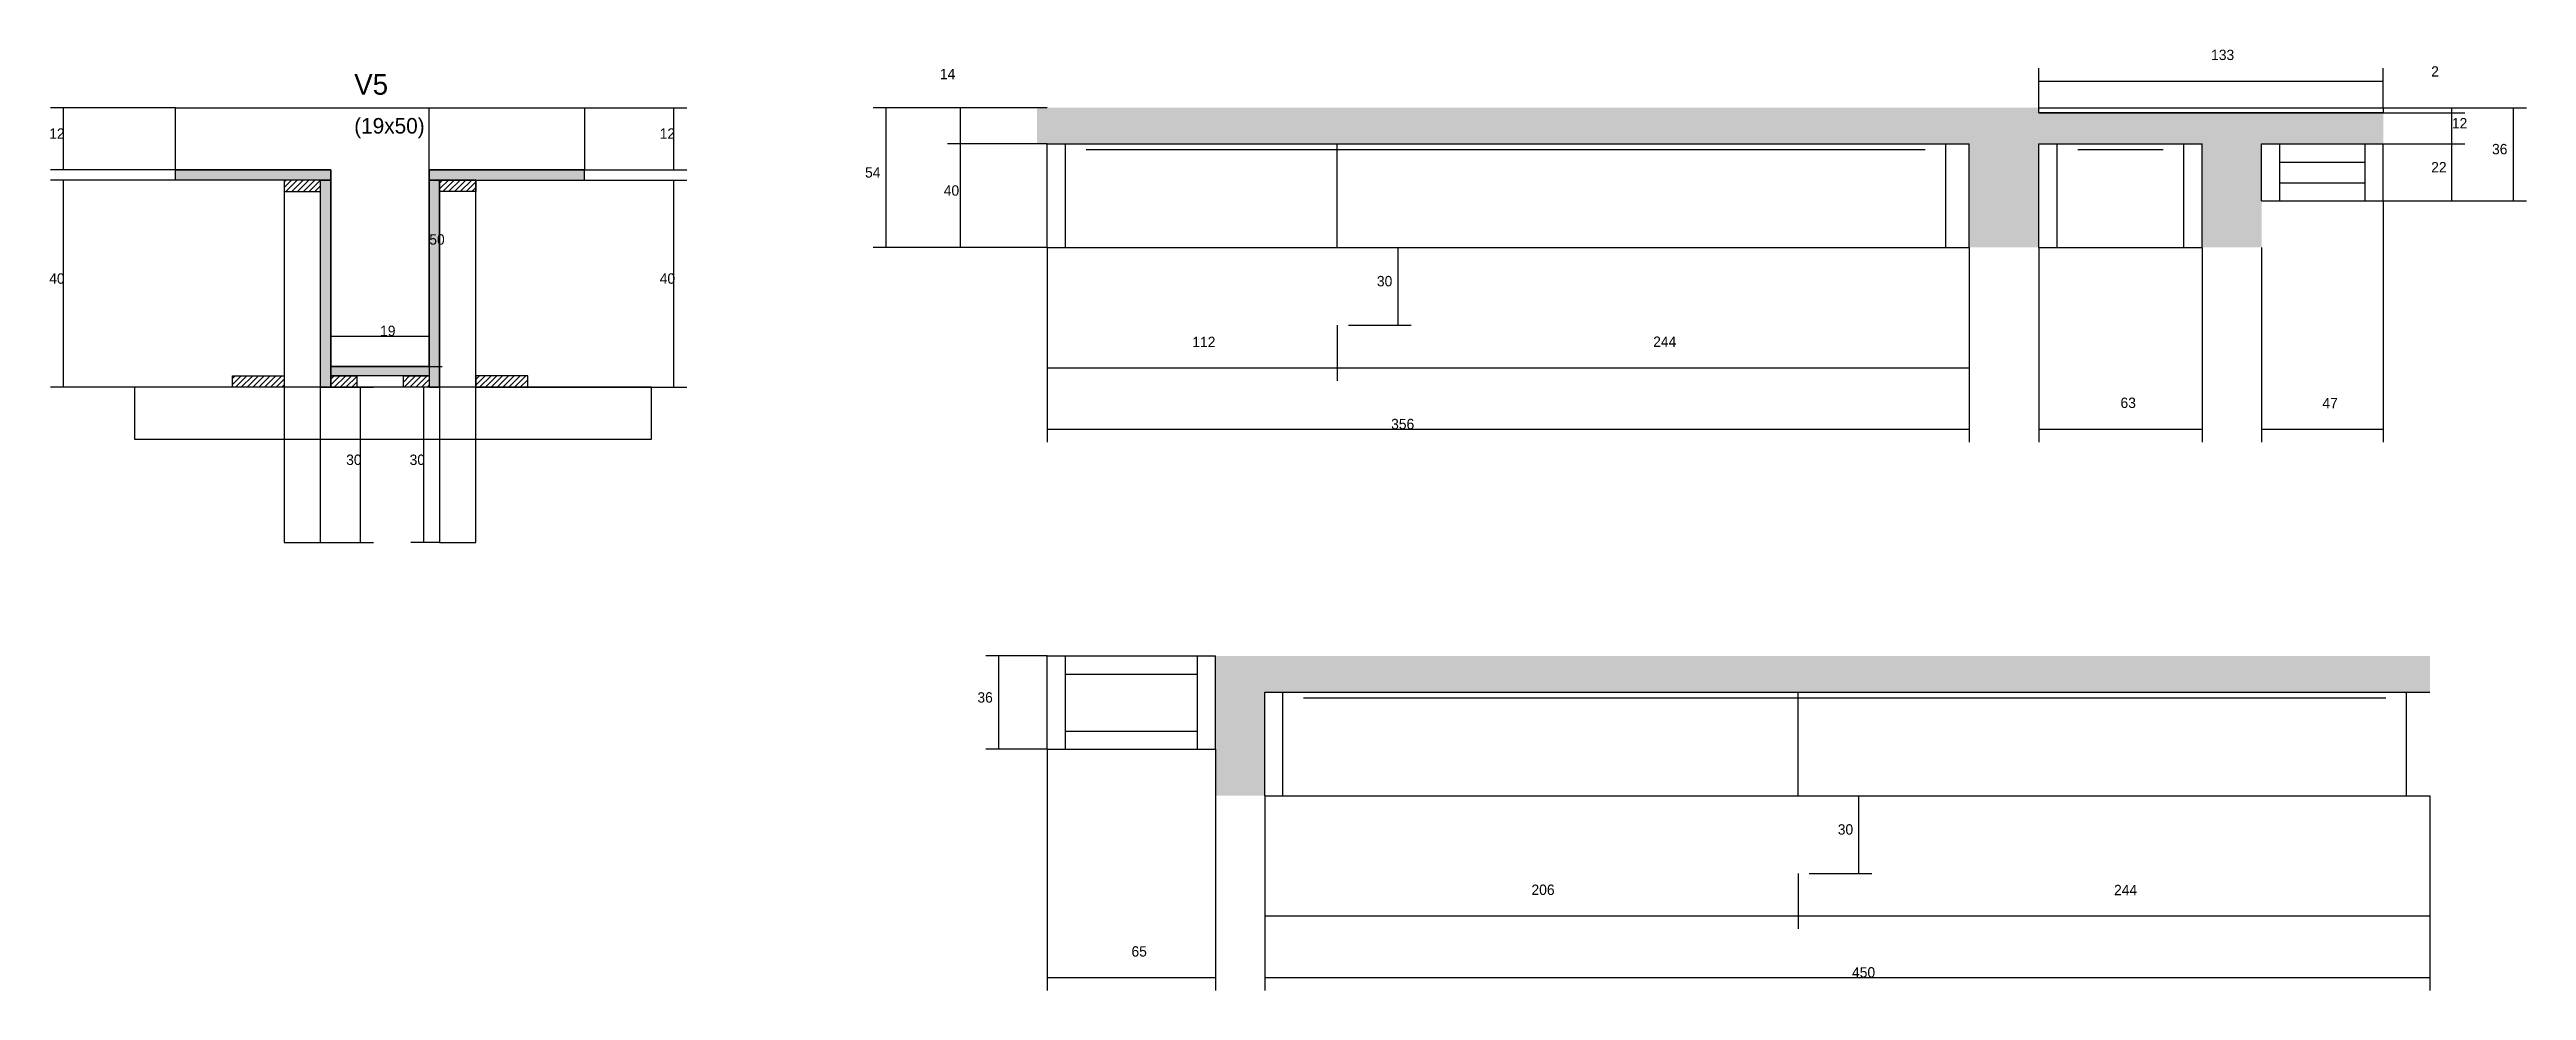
# Model space of a CAD drawing. Header units: metres. Extents: x 129185 to 130142, y 31462 to 32801.
# Drawn here: x 129185 to 130142, y 32437 to 32801 of the extents above.
import ezdxf

# ---------------------------------------------------------------- set-up
doc = ezdxf.new("R2010")
doc.units = ezdxf.units.M
for name, color, linetype in [('CONCRETO', 251, 'Continuous'), ('COTA', 241, 'Continuous'), ('Hachura', 253, 'Continuous'), ('Madeira', 126, 'Continuous'), ('Painéis', 200, 'Continuous'), ('SARR_2.2x7', 40, 'Continuous'), ('Texto Seção', 7, 'Continuous')]:
    doc.layers.add(name, color=color, linetype=linetype)

msp = doc.modelspace()

# ---------------------------------------------------------------- hatches: boundary and pattern name
at = {"layer": 'COTA'}
h = msp.add_hatch(dxfattribs=at)
h.set_pattern_fill('AR-CONC', scale=0.03)
h.paths.add_polyline_path([(129566.8, 32778.1), (129566.8, 32764.1), (129926.8, 32764.1), (129926.8, 32724.1), (129953.8, 32724.1), (129953.8, 32764.1), (130016.8, 32764.1), (130016.8, 32724.1), (130039.8, 32724.1), (130039.8, 32764.1), (130086.8, 32764.1), (130086.8, 32776.1), (129953.8, 32776.1), (129953.8, 32778.1)])
h = msp.add_hatch(dxfattribs=at)
h.set_pattern_fill('AR-CONC', scale=0.03)
h.paths.add_polyline_path([(129654.8, 32552.3), (130104.8, 32552.3), (130104.8, 32566.3), (129635.8, 32566.3), (129635.8, 32530.3), (129635.8, 32512.3), (129654.8, 32512.3)])
at = {"layer": 'Hachura'}
h = msp.add_hatch(color=8, dxfattribs=at)
h.dxf.hatch_style = 1
h.paths.add_polyline_path([(129234.1, 32750.1), (129234.1, 32754.1), (129234.1, 32754.1), (129294.1, 32754.1), (129294.1, 32754.1), (129294.1, 32750.1), (129294.1, 32750.1), (129234.1, 32750.1)])
h = msp.add_hatch(dxfattribs=at)
h.set_pattern_fill('ANSI31', scale=0.5)
h.paths.add_polyline_path([(129276.1, 32750.1), (129276.1, 32745.7), (129276.1, 32745.7), (129290.1, 32745.7), (129290.1, 32745.7), (129290.1, 32750.1), (129290.1, 32750.1), (129276.1, 32750.1)])
h = msp.add_hatch(color=8, dxfattribs=at)
h.dxf.hatch_style = 1
h.paths.add_polyline_path([(129290.1, 32750.1), (129294.1, 32750.1), (129294.1, 32750.1), (129294.1, 32670.1), (129294.1, 32670.1), (129290.1, 32670.1), (129290.1, 32670.1), (129290.1, 32750.1)])
h = msp.add_hatch(color=8, dxfattribs=at)
h.dxf.hatch_style = 1
h.paths.add_polyline_path([(129392.1, 32750.1), (129392.1, 32754.1), (129392.1, 32754.1), (129332.1, 32754.1), (129332.1, 32754.1), (129332.1, 32750.1), (129332.1, 32750.1), (129392.1, 32750.1)])
h = msp.add_hatch(color=8, dxfattribs=at)
h.dxf.hatch_style = 1
h.paths.add_polyline_path([(129336.1, 32750.1), (129332.1, 32750.1), (129332.1, 32750.1), (129332.1, 32670.1), (129332.1, 32670.1), (129336.1, 32670.1), (129336.1, 32670.1), (129336.1, 32750.1)])
h = msp.add_hatch(dxfattribs=at)
h.set_pattern_fill('ANSI31', scale=0.5)
h.paths.add_polyline_path([(129350.1, 32750.1), (129350.1, 32745.7), (129350.1, 32745.7), (129336.1, 32745.7), (129336.1, 32745.7), (129336.1, 32750.1), (129336.1, 32750.1), (129350.1, 32750.1)])
h = msp.add_hatch(dxfattribs=at)
h.set_pattern_fill('ANSI31', scale=0.5)
h.paths.add_polyline_path([(129256.1, 32670.1), (129256.1, 32674.5), (129256.1, 32674.5), (129276.1, 32674.5), (129276.1, 32674.5), (129276.1, 32670.1), (129276.1, 32670.1), (129256.1, 32670.1)])
h = msp.add_hatch(color=8, dxfattribs=at)
h.dxf.hatch_style = 1
h.paths.add_polyline_path([(129294.1, 32674.5), (129294.1, 32678.1), (129294.1, 32678.1), (129332.1, 32678.1), (129332.1, 32678.1), (129332.1, 32674.5), (129332.1, 32674.5), (129294.1, 32674.5)])
h = msp.add_hatch(dxfattribs=at)
h.set_pattern_fill('ANSI31', scale=0.5)
h.paths.add_polyline_path([(129294.1, 32670.1), (129294.1, 32674.5), (129294.1, 32674.5), (129304.1, 32674.5), (129304.1, 32674.5), (129304.1, 32670.1), (129304.1, 32670.1), (129294.1, 32670.1)])
h = msp.add_hatch(dxfattribs=at)
h.set_pattern_fill('ANSI31', scale=0.5)
h.paths.add_polyline_path([(129322.1, 32670.1), (129322.1, 32674.5), (129322.1, 32674.5), (129332.1, 32674.5), (129332.1, 32674.5), (129332.1, 32670.1), (129332.1, 32670.1), (129322.1, 32670.1)])
h = msp.add_hatch(dxfattribs=at)
h.set_pattern_fill('ANSI31', scale=0.5)
h.paths.add_polyline_path([(129370.1, 32670.1), (129370.1, 32674.5), (129370.1, 32674.5), (129350.1, 32674.5), (129350.1, 32674.5), (129350.1, 32670.1), (129350.1, 32670.1), (129370.1, 32670.1)])

# ---------------------------------------------------------------- linework, layer by layer
at = {"layer": 'CONCRETO'}
msp.add_lwpolyline([(129332.1, 32754.1), (129332.1, 32744.1), (129332.1, 32678.1), (129294.1, 32678.1), (129294.1, 32754.1), (129234.1, 32754.1), (129234.1, 32778.1), (129332.1, 32778.1), (129392.1, 32778.1), (129392.1, 32754.1)], close=True, dxfattribs=at)
at = {"layer": 'COTA'}
for p, q in [((129953.8, 32778.1), (129953.8, 32793.3)), ((129953.8, 32788.3), (130086.8, 32788.3)), ((130086.8, 32778.1), (130086.8, 32793.3)), ((129234.1, 32778.1), (129185.8, 32778.1)), ((129190.8, 32754.1), (129190.8, 32778.1)), ((129294.1, 32778.1), (129337.1, 32778.1)), ((129332.1, 32678.1), (129332.1, 32778.1)), ((129392.1, 32778.1), (129431.6, 32778.1)), ((129426.6, 32754.1), (129426.6, 32778.1)), ((129570.8, 32778.1), (129503.6, 32778.1)), ((129508.6, 32724.1), (129508.6, 32778.1)), ((129570.8, 32778.1), (129532.3, 32778.1)), ((129537.3, 32764.1), (129537.3, 32778.1)), ((130086.8, 32778.1), (130118.3, 32778.1)), ((130086.8, 32778.1), (130142.1, 32778.1)), ((130086.8, 32776.1), (130118.3, 32776.1)), ((130086.8, 32776.1), (130118.3, 32776.1)), ((130113.3, 32776.1), (130113.3, 32778.1)), ((130113.3, 32764.1), (130113.3, 32776.1)), ((130137.1, 32742.1), (130137.1, 32778.1)), ((129570.8, 32764.1), (129532.3, 32764.1)), ((129570.8, 32764.1), (129532.3, 32764.1)), ((129537.3, 32724.1), (129537.3, 32764.1)), ((130086.8, 32764.1), (130118.3, 32764.1)), ((130086.8, 32764.1), (130118.3, 32764.1)), ((130113.3, 32742.1), (130113.3, 32764.1)), ((129234.1, 32754.1), (129185.8, 32754.1)), ((129234.1, 32750.1), (129185.8, 32750.1)), ((129190.8, 32670.1), (129190.8, 32750.1)), ((129350.1, 32750.1), (129431.6, 32750.1)), ((129392.1, 32754.1), (129431.6, 32754.1)), ((129426.6, 32670.1), (129426.6, 32750.1)), ((130086.8, 32742.1), (130086.8, 32648.9)), ((130086.8, 32742.1), (130118.3, 32742.1)), ((130086.8, 32742.1), (130142.1, 32742.1)), ((129570.8, 32724.1), (129503.6, 32724.1)), ((129570.8, 32724.1), (129532.3, 32724.1)), ((129570.8, 32724.1), (129570.8, 32672.6)), ((129570.8, 32724.1), (129570.8, 32648.9)), ((129686.3, 32724.1), (129711.3, 32724.1)), ((129706.3, 32694.1), (129706.3, 32724.1)), ((129926.8, 32724.1), (129926.8, 32672.6)), ((129926.8, 32724.1), (129926.8, 32648.9)), ((129953.8, 32724.1), (129953.8, 32648.9)), ((130016.8, 32724.1), (130016.8, 32648.9)), ((130039.8, 32724.1), (130039.8, 32648.9)), ((129294.1, 32678.1), (129294.1, 32694.9)), ((129294.1, 32689.9), (129332.1, 32689.9)), ((129332.1, 32678.1), (129332.1, 32694.9)), ((129682.8, 32694.1), (129682.8, 32672.6)), ((129682.8, 32694.1), (129682.8, 32672.6)), ((129687.1, 32694.1), (129711.3, 32694.1)), ((129294.1, 32678.1), (129337.1, 32678.1)), ((129570.8, 32677.6), (129682.8, 32677.6)), ((129682.8, 32677.6), (129926.8, 32677.6)), ((129256.1, 32670.1), (129185.8, 32670.1)), ((129290.1, 32670.1), (129310.5, 32670.1)), ((129305.5, 32610.1), (129305.5, 32670.1)), ((129336.1, 32670.1), (129325, 32670.1)), ((129330, 32610.1), (129330, 32670.1)), ((129370.1, 32670.1), (129431.6, 32670.1)), ((129570.8, 32653.9), (129926.8, 32653.9)), ((129953.8, 32653.9), (130016.8, 32653.9)), ((130039.8, 32653.9), (130086.8, 32653.9)), ((129290.1, 32610.1), (129310.5, 32610.1)), ((129336.1, 32610.1), (129325, 32610.1)), ((129570.8, 32566.3), (129547.1, 32566.3)), ((129552.1, 32530.3), (129552.1, 32566.3)), ((129570.8, 32530.3), (129547.1, 32530.3)), ((129570.8, 32530.3), (129570.8, 32437.1)), ((129635.8, 32530.3), (129635.8, 32437.1)), ((129654.8, 32512.3), (129654.8, 32460.9)), ((129654.8, 32512.3), (129654.8, 32437.1)), ((129864.3, 32512.3), (129889.3, 32512.3)), ((129884.3, 32482.3), (129884.3, 32512.3)), ((130104.8, 32512.3), (130104.8, 32460.9)), ((130104.8, 32512.3), (130104.8, 32437.1)), ((129860.8, 32482.3), (129860.8, 32460.9)), ((129860.8, 32482.3), (129860.8, 32460.9)), ((129865.1, 32482.3), (129889.3, 32482.3)), ((129654.8, 32465.9), (129860.8, 32465.9)), ((129860.8, 32465.9), (130104.8, 32465.9)), ((129570.8, 32442.1), (129635.8, 32442.1)), ((129654.8, 32442.1), (130104.8, 32442.1))]:
    msp.add_line(p, q, dxfattribs=at)
at = {"layer": 'Madeira'}
for points in [[(129276.1, 32750.1), (129276.1, 32745.7), (129290.1, 32745.7), (129290.1, 32750.1)], [(129276.1, 32610.1), (129290.1, 32610.1), (129290.1, 32750.1), (129276.1, 32750.1)], [(129350.1, 32750.1), (129350.1, 32745.7), (129336.1, 32745.7), (129336.1, 32750.1)], [(129350.1, 32750.1), (129336.1, 32750.1), (129336.1, 32610.1), (129350.1, 32610.1)], [(129256.1, 32670.1), (129256.1, 32674.5), (129276.1, 32674.5), (129276.1, 32670.1)], [(129294.1, 32670.1), (129294.1, 32674.5), (129304.1, 32674.5), (129304.1, 32670.1)], [(129322.1, 32670.1), (129322.1, 32674.5), (129332.1, 32674.5), (129332.1, 32670.1)], [(129370.1, 32670.1), (129370.1, 32674.5), (129350.1, 32674.5), (129350.1, 32670.1)], [(129218.3, 32650.1), (129417.9, 32650.1), (129417.9, 32670.1), (129218.3, 32670.1)]]:
    msp.add_lwpolyline(points, close=True, dxfattribs=at)
at = {"layer": 'Painéis'}
for p, q in [((129953.8, 32778.1), (130086.8, 32778.1)), ((129953.8, 32776.1), (130086.8, 32776.1)), ((129570.8, 32764.1), (129926.8, 32764.1)), ((129570.8, 32724.1), (129570.8, 32764.1)), ((129682.8, 32724.1), (129682.8, 32764.1)), ((129926.8, 32724.1), (129926.8, 32764.1)), ((129953.8, 32764.1), (130016.8, 32764.1)), ((129953.8, 32724.1), (129953.8, 32764.1)), ((130016.8, 32724.1), (130016.8, 32764.1)), ((130039.8, 32764.1), (130086.8, 32764.1)), ((130039.8, 32742.1), (130039.8, 32764.1)), ((130086.8, 32742.1), (130086.8, 32764.1)), ((129234.1, 32754.1), (129294.1, 32754.1)), ((129332.1, 32754.1), (129392.1, 32754.1)), ((130039.8, 32742.1), (130086.8, 32742.1)), ((129570.8, 32724.1), (129926.8, 32724.1)), ((129953.8, 32724.1), (130016.8, 32724.1)), ((129294.1, 32678.1), (129332.1, 32678.1)), ((129570.8, 32566.3), (129635.8, 32566.3)), ((129570.8, 32530.3), (129570.8, 32566.3)), ((129635.8, 32530.3), (129635.8, 32566.3)), ((129654.8, 32552.3), (130104.8, 32552.3)), ((129654.8, 32512.3), (129654.8, 32552.3)), ((129860.8, 32512.3), (129860.8, 32552.3)), ((129570.8, 32530.3), (129635.8, 32530.3)), ((129654.8, 32512.3), (130104.8, 32512.3))]:
    msp.add_line(p, q, dxfattribs=at)
for points in [[(129953.8, 32778.1), (130086.8, 32778.1), (130086.8, 32776.1), (129953.8, 32776.1)], [(129234.1, 32750.1), (129234.1, 32754.1), (129294.1, 32754.1), (129294.1, 32750.1)], [(129290.1, 32750.1), (129294.1, 32750.1), (129294.1, 32670.1), (129290.1, 32670.1)], [(129392.1, 32750.1), (129392.1, 32754.1), (129332.1, 32754.1), (129332.1, 32750.1)], [(129336.1, 32750.1), (129332.1, 32750.1), (129332.1, 32670.1), (129336.1, 32670.1)], [(129294.1, 32674.5), (129294.1, 32678.1), (129332.1, 32678.1), (129332.1, 32674.5)]]:
    msp.add_lwpolyline(points, close=True, dxfattribs=at)
at = {"layer": 'SARR_2.2x7'}
for p, q in [((129577.8, 32724.1), (129577.8, 32764.1)), ((129585.8, 32761.9), (129682.8, 32761.9)), ((129682.8, 32761.9), (129909.8, 32761.9)), ((129917.8, 32724.1), (129917.8, 32764.1)), ((129960.8, 32724.1), (129960.8, 32764.1)), ((129968.8, 32761.9), (130001.8, 32761.9)), ((130009.8, 32724.1), (130009.8, 32764.1)), ((130046.8, 32742.1), (130046.8, 32764.1)), ((130046.8, 32757.1), (130079.8, 32757.1)), ((130079.8, 32742.1), (130079.8, 32764.1)), ((130046.8, 32749.1), (130079.8, 32749.1)), ((129577.8, 32530.3), (129577.8, 32566.3)), ((129628.8, 32530.3), (129628.8, 32566.3)), ((129577.8, 32559.3), (129628.8, 32559.3)), ((129661.8, 32512.3), (129661.8, 32552.3)), ((129669.8, 32550.1), (129860.8, 32550.1)), ((129860.8, 32550.1), (130087.8, 32550.1)), ((130095.8, 32512.3), (130095.8, 32552.3)), ((129577.8, 32537.3), (129628.8, 32537.3))]:
    msp.add_line(p, q, dxfattribs=at)

# ---------------------------------------------------------------- texts
at = {"layer": 'COTA'}
for s, p in [('133', (130020.3, 32796.5)), ('14', (129529.3, 32789.1)), ('2', (130105.3, 32790.1)), ('12', (129185.3, 32766.1)), ('12', (129421.1, 32766.1)), ('12', (130113.3, 32770.1)), ('22', (130105.3, 32753.1)), ('36', (130128.8, 32760.1)), ('54', (129500.4, 32751.1)), ('40', (129530.8, 32744.1)), ('50', (129332.1, 32725.2)), ('40', (129185.3, 32710.1)), ('40', (129421.1, 32710.1)), ('30', (129698.1, 32709.1)), ('19', (129313.1, 32689.9)), ('244', (129804.8, 32685.7)), ('112', (129626.8, 32685.6)), ('63', (129985.3, 32662.1)), ('47', (130063.3, 32662)), ('356', (129703.6, 32653.9)), ('30', (129300, 32640.1)), ('30', (129324.5, 32640.1)), ('36', (129543.8, 32548.3)), ('30', (129876.1, 32497.3)), ('206', (129757.8, 32474)), ('244', (129982.8, 32473.9)), ('65', (129603.3, 32450.2)), ('450', (129881.6, 32442.1))]:
    msp.add_text(s, height=4, dxfattribs=at).set_placement(p)
at = {"layer": 'Texto Seção'}
for s, height, p in [('V5', 8, (129303.1, 32783.1)), ('(19x50)', 6, (129303.1, 32768.1))]:
    msp.add_text(s, height=height, dxfattribs=at).set_placement(p)

doc.saveas('drawing.dxf')
